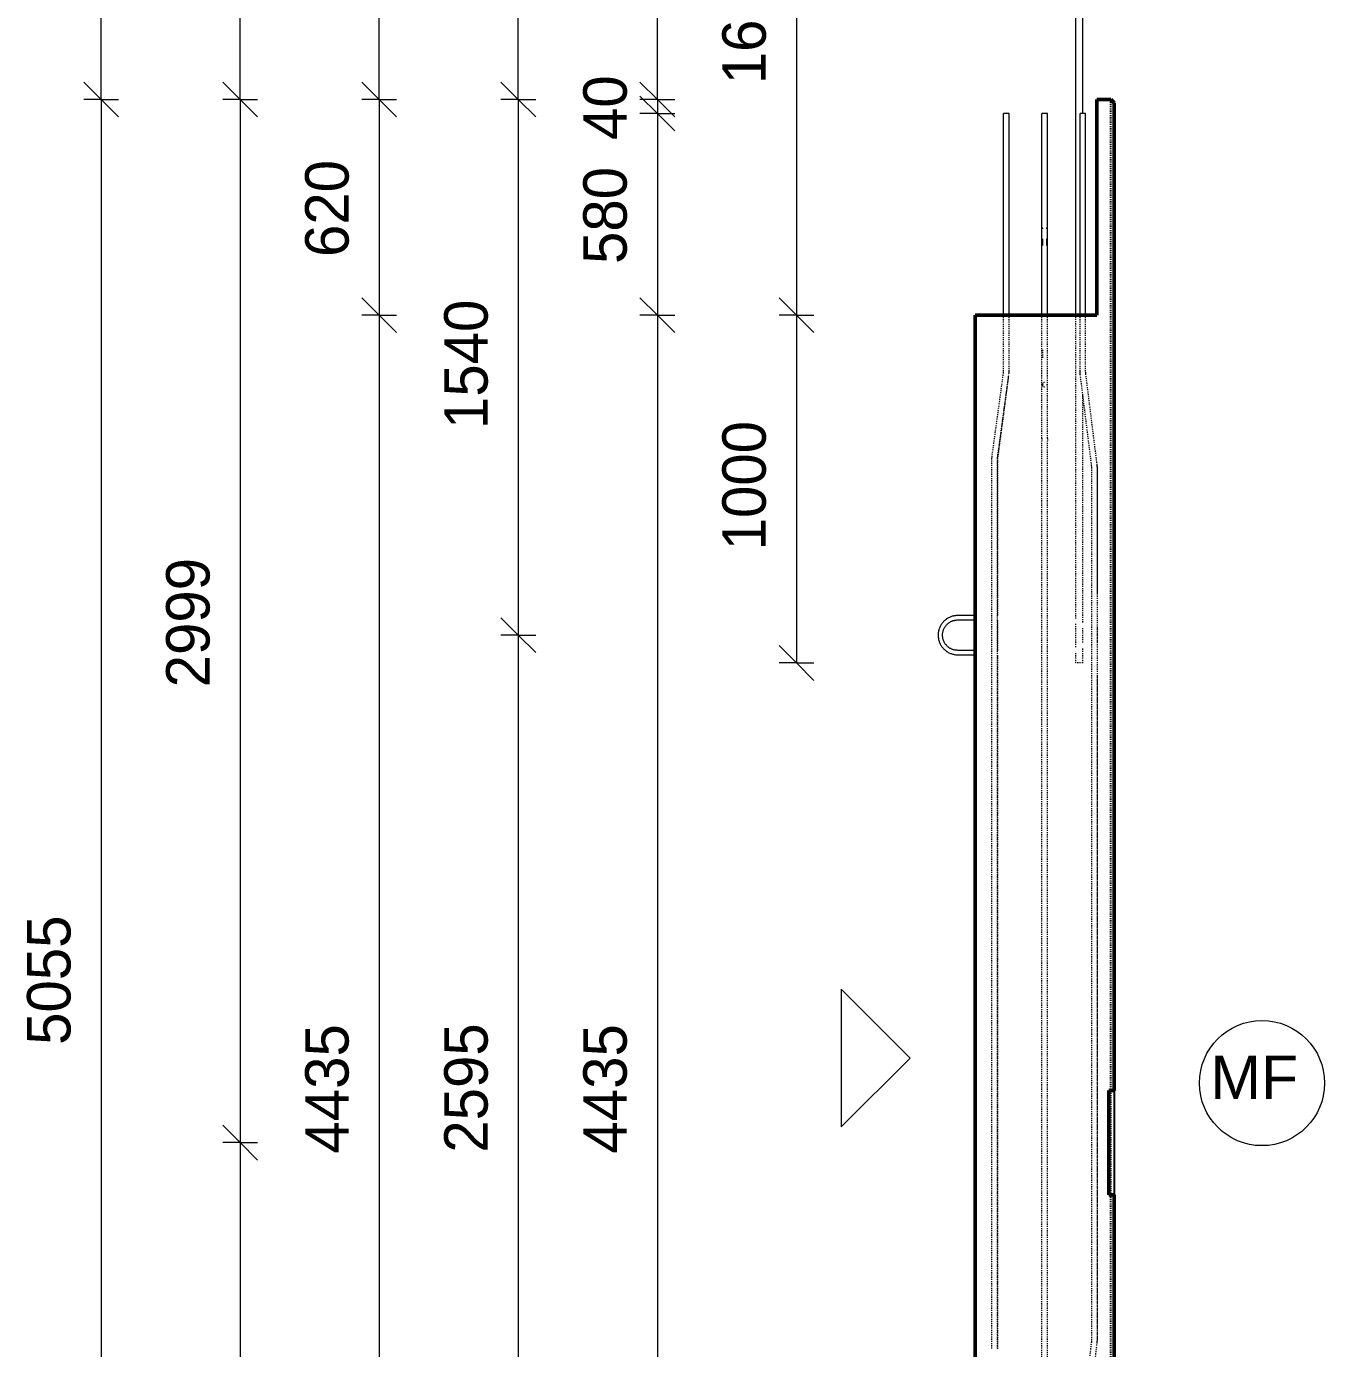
# Model space of a CAD drawing. Header units: millimetres. Extents: x 15006 to 36832, y -1993 to 19978.
# Drawn here: x 15006 to 18741, y 69 to 3870 of the extents above; entities that cross this region are included whole.
import ezdxf

# ---------------------------------------------------------------- set-up
doc = ezdxf.new("R2010")
doc.units = ezdxf.units.MM
doc.linetypes.add('Dash', pattern=[6.36, 3.18, -3.18])
for name, color, linetype, lineweight in [('A-ANNO-DIMS', 211, 'Continuous', 9), ('A-ANNO-DIMS-50', 211, 'Continuous', 9), ('A-DETL-MBND', 5, 'Continuous', 18), ('A-GENM', 13, 'Continuous', 18), ('A-GENM-HDLN', 13, 'Dash', 18), ('A-WALL', 113, 'Continuous', 25), ('A-WALL-HDLN', 110, 'Dash', 25), ('G-ANNO-TEXT', 231, 'Continuous', 9), ('S-RBAR', 171, 'Continuous', 18)]:
    doc.layers.add(name, color=color, linetype=linetype, lineweight=lineweight)
doc.styles.add('Arial', font='arial.ttf', dxfattribs={"height": 125})
doc.styles.add('Nirmala UI Semilight', font='NirmalaS.ttf', dxfattribs={"height": 125})
doc.dimstyles.new('Arrow_Filled_-_2_5_NI_UI', dxfattribs={"dimscale": 304.8, "dimtxt": 130.920493, "dimasz": 0.328084, "dimexe": 0.164042, "dimexo": 0.0625, "dimgap": 0.164042, "dimtad": 1, "dimdec": 4, "dimzin": 0, "dimdsep": 46, "dimtxsty": 'Nirmala UI Semilight', "dimblk1": 'OBLIQUE', "dimblk2": 'OBLIQUE', "dimsah": 1, "dimcen": 0.09, "dimazin": 0, "dimtfac": 1, "dimtdec": 4, "dimtix": 1, "dimtmove": 0, "dimatfit": 3, "dimfxl": 0.164042, "dimfxlon": 1, "dimtvp": 1, "dimtolj": 1, "dimtzin": 0, "dimarcsym": 2})

# ---------------------------------------------------------------- blocks, each defined once
blk = doc.blocks.new('12_7Ø_ Lifting Insert_COLUMN - 12_9Ø Lifting insert-V1-Elevation Right Copy 1')
at = {"layer": 'A-GENM'}
for p, q in [((17735.4, 2176.3), (17685.4, 2176.3)), ((17685.4, 2163.6), (17735.4, 2163.6)), ((17735.4, 2076.3), (17685.4, 2076.3)), ((17685.4, 2063.6), (17735.4, 2063.6))]:
    blk.add_line(p, q, dxfattribs=at)
at = {"layer": 'A-GENM', "flags": 128}
for points in [[(17685.4, 2176.3), (17683.2, 2176.3), (17680.9, 2176.2), (17678.7, 2175.9), (17676.5, 2175.6), (17674.2, 2175.2), (17672, 2174.7), (17669.9, 2174.2), (17667.7, 2173.5), (17665.6, 2172.7), (17663.5, 2171.9), (17661.4, 2171), (17659.4, 2170), (17657.4, 2168.9), (17655.5, 2167.7), (17653.6, 2166.5), (17651.8, 2165.2), (17650, 2163.8), (17648.3, 2162.4), (17646.6, 2160.8), (17645, 2159.3), (17643.5, 2157.6), (17642, 2155.9), (17640.6, 2154.1), (17639.3, 2152.3), (17638, 2150.4), (17636.8, 2148.5), (17635.7, 2146.6), (17634.7, 2144.6), (17633.8, 2142.5), (17632.9, 2140.4), (17632.1, 2138.3), (17631.4, 2136.2), (17630.8, 2134), (17630.3, 2131.8), (17629.9, 2129.6), (17629.6, 2127.3), (17629.3, 2125.1), (17629.2, 2122.9), (17629.1, 2120.6), (17629.1, 2118.4), (17629.2, 2116.1), (17629.4, 2113.9), (17629.7, 2111.6), (17630.1, 2109.4), (17630.6, 2107.2), (17631.1, 2105), (17631.8, 2102.9), (17632.5, 2100.7), (17633.3, 2098.6), (17634.2, 2096.6), (17635.2, 2094.5), (17636.2, 2092.5), (17637.4, 2090.6), (17638.6, 2088.7), (17639.9, 2086.8), (17641.2, 2085), (17642.7, 2083.3), (17644.2, 2081.6), (17645.7, 2080), (17647.4, 2078.4), (17649.1, 2077), (17650.8, 2075.5), (17652.6, 2074.2), (17654.5, 2072.9), (17656.4, 2071.7), (17658.3, 2070.6), (17660.3, 2069.5), (17662.4, 2068.6), (17664.4, 2067.7), (17666.6, 2066.9), (17668.7, 2066.2), (17670.9, 2065.6), (17673, 2065), (17675.3, 2064.6), (17677.5, 2064.2), (17679.7, 2063.9), (17682, 2063.8), (17684.2, 2063.7), (17685.4, 2063.6)], [(17685.4, 2076.3), (17683.7, 2076.4), (17681.9, 2076.5), (17680.2, 2076.7), (17678.5, 2076.9), (17676.8, 2077.2), (17675.1, 2077.6), (17673.4, 2078), (17671.7, 2078.6), (17670.1, 2079.1), (17668.4, 2079.8), (17666.8, 2080.5), (17665.3, 2081.3), (17663.7, 2082.1), (17662.2, 2083), (17660.8, 2084), (17659.4, 2085), (17658, 2086.1), (17656.6, 2087.2), (17655.4, 2088.4), (17654.1, 2089.6), (17652.9, 2090.9), (17651.8, 2092.2), (17650.7, 2093.6), (17649.7, 2095), (17648.7, 2096.4), (17647.8, 2097.9), (17646.9, 2099.4), (17646.1, 2101), (17645.4, 2102.6), (17644.7, 2104.2), (17644.1, 2105.8), (17643.6, 2107.5), (17643.1, 2109.2), (17642.7, 2110.9), (17642.4, 2112.6), (17642.2, 2114.3), (17642, 2116), (17641.8, 2117.8), (17641.8, 2119.5), (17641.8, 2121.3), (17641.9, 2123), (17642, 2124.8), (17642.3, 2126.5), (17642.6, 2128.2), (17642.9, 2129.9), (17643.4, 2131.6), (17643.9, 2133.3), (17644.4, 2134.9), (17645, 2136.6), (17645.7, 2138.2), (17646.5, 2139.7), (17647.3, 2141.3), (17648.2, 2142.8), (17649.1, 2144.3), (17650.1, 2145.7), (17651.2, 2147.1), (17652.3, 2148.4), (17653.5, 2149.7), (17654.7, 2151), (17655.9, 2152.2), (17657.3, 2153.3), (17658.6, 2154.4), (17660, 2155.5), (17661.5, 2156.5), (17662.9, 2157.4), (17664.4, 2158.3), (17666, 2159.1), (17667.6, 2159.8), (17669.2, 2160.5), (17670.8, 2161.1), (17672.5, 2161.7), (17674.1, 2162.2), (17675.8, 2162.6), (17677.5, 2162.9), (17679.3, 2163.2), (17681, 2163.4), (17682.7, 2163.6), (17684.5, 2163.6), (17685.4, 2163.6)]]:
    blk.add_lwpolyline(points, dxfattribs=at)
blk = doc.blocks.new('12_7Ø_ Lifting Insert_COLUMN - 12_9Ø Lifting insert-1653057-Elevation Right Copy 1')
at = {"layer": 'A-GENM', "flags": 128}
for points in [[(17929.1, 3290.3), (17929.1, 3290.5), (17929.1, 3290.8), (17929.2, 3291), (17929.2, 3291.3), (17929.3, 3291.5), (17929.3, 3291.8), (17929.4, 3292), (17929.5, 3292.2), (17929.6, 3292.5)], [(17929.1, 3289.3), (17929.1, 3289.6), (17929.1, 3289.8), (17929.1, 3289.9), (17929.1, 3290)], [(17929.1, 3290), (17929.1, 3289.8), (17929.1, 3289.6), (17929.1, 3289.4), (17929.1, 3289), (17929.1, 3288.6), (17929.1, 3288.1)], [(17941.3, 3292.4), (17941.4, 3292.1), (17941.5, 3291.9), (17941.6, 3291.6), (17941.6, 3291.4), (17941.7, 3291.1), (17941.7, 3290.9), (17941.7, 3290.6), (17941.8, 3290.4), (17941.8, 3290.1)], [(17941.8, 3287.9), (17941.8, 3288.4), (17941.8, 3288.9), (17941.8, 3289.3), (17941.8, 3289.6), (17941.8, 3289.8), (17941.8, 3289.9), (17941.8, 3290)], [(17941.8, 3290), (17941.8, 3289.8), (17941.8, 3289.6), (17941.8, 3289.4), (17941.8, 3289)], [(17929.1, 3259.2), (17929.1, 3258.1), (17929.1, 3256.2), (17929.1, 3254.3), (17929.1, 3252.4), (17929.1, 3250.5), (17929.1, 3248.5), (17929.1, 3246.5), (17929.1, 3244.5), (17929.1, 3242.5), (17929.1, 3240.5), (17929.1, 3240)], [(17941.8, 3240), (17941.8, 3242), (17941.8, 3244), (17941.8, 3246), (17941.8, 3248), (17941.8, 3249.9), (17941.8, 3251.9), (17941.8, 3253.8), (17941.8, 3255.7), (17941.8, 3257.6), (17941.8, 3259.5)], [(17929.1, 2840.1), (17929.1, 2840.3), (17929.1, 2840.7)], [(17929.4, 2838.1), (17929.3, 2838.4), (17929.2, 2838.6), (17929.2, 2838.9), (17929.1, 2839.1), (17929.1, 2839.4), (17929.1, 2839.6), (17929.1, 2839.9)], [(17941.8, 2839.7), (17941.8, 2839.5), (17941.7, 2839.2), (17941.7, 2839), (17941.7, 2838.7), (17941.6, 2838.5), (17941.5, 2838.2), (17941.5, 2838)], [(17941.8, 2840.4), (17941.8, 2840.1), (17941.8, 2840)]]:
    blk.add_lwpolyline(points, dxfattribs=at)
at = {"layer": 'A-GENM-HDLN', "flags": 128}
for points in [[(17929.1, 2940), (17929.1, 2936), (17929.1, 2932), (17929.1, 2928), (17929.1, 2924.1), (17929.1, 2920.1), (17929.1, 2916.2), (17929.1, 2914.9)], [(17929.1, 2840.7), (17929.1, 2841.3), (17929.1, 2842), (17929.1, 2842.9), (17929.1, 2843.9)], [(17930.1, 2836.5), (17930, 2836.7), (17929.9, 2836.9), (17929.7, 2837.2), (17929.6, 2837.4), (17929.5, 2837.6), (17929.4, 2837.9), (17929.4, 2838.1)], [(17931.7, 2834.9), (17931.5, 2835), (17931.4, 2835.1)], [(17933.2, 2834.1), (17933, 2834.1), (17932.8, 2834.2)], [(17934.8, 2833.7), (17934.7, 2833.7), (17934.5, 2833.7), (17934.4, 2833.7)]]:
    blk.add_lwpolyline(points, dxfattribs=at)
at = {"layer": 'A-GENM-HDLN'}
for start, end in [(90, 180), (180, 180.8165), (185.4626, 189.3904), (193.0631, 270)]:
    blk.add_arc((17935.4, 2840), 6.35, start, end, dxfattribs=at)
blk = doc.blocks.new('DIMBLOCK3-Elevation Right Copy 1')
at = {"layer": 'A-ANNO-DIMS-50'}
for p, q in [((17221.4, 4720), (17171.4, 4770)), ((17221.4, 4720), (17171.4, 4720)), ((17221.4, 4720), (17221.4, 3040)), ((17221.4, 4720), (17271.4, 4670)), ((17221.4, 4720), (17271.4, 4720)), ((17221.4, 3040), (17171.4, 3090)), ((17221.4, 3040), (17171.4, 3040)), ((17221.4, 3040), (17271.4, 2990)), ((17221.4, 3040), (17271.4, 3040))]:
    blk.add_line(p, q, dxfattribs=at)
at = {"layer": 'A-ANNO-DIMS-50', "color": 0, "insert": (17008.3, 3703.9), "char_height": 125, "width": 422.754, "attachment_point": 1, "rotation": 90, "line_spacing_factor": 1.142579, "style": 'Nirmala UI Semilight'}
blk.add_mtext('1680', dxfattribs=at)
blk = doc.blocks.new('_Oblique')
at = {"color": 0, "linetype": 'ByBlock', "lineweight": -2}
blk.add_line((-0.5, -0.5), (0.5, 0.5), dxfattribs=at)
blk = doc.blocks.new('DIMBLOCK4-Elevation Right Copy 1')
at = {"layer": 'A-ANNO-DIMS-50'}
for p, q in [((17221.4, 3040), (17171.4, 3090)), ((17221.4, 3040), (17171.4, 3040)), ((17221.4, 3040), (17221.4, 2040)), ((17221.4, 3040), (17271.4, 2990)), ((17221.4, 3040), (17271.4, 3040)), ((17221.4, 2040), (17171.4, 2090)), ((17221.4, 2040), (17171.4, 2040)), ((17221.4, 2040), (17271.4, 1990)), ((17221.4, 2040), (17271.4, 2040))]:
    blk.add_line(p, q, dxfattribs=at)
at = {"layer": 'A-ANNO-DIMS-50', "color": 0, "insert": (17008.3, 2363.9), "char_height": 125, "width": 422.754, "attachment_point": 1, "rotation": 90, "line_spacing_factor": 1.142579, "style": 'Nirmala UI Semilight'}
blk.add_mtext('1000', dxfattribs=at)
blk = doc.blocks.new('DIMBLOCK9-Elevation Right Copy 1')
at = {"layer": 'A-ANNO-DIMS-50'}
for p, q in [((16821.4, 3660), (16771.4, 3710)), ((16821.4, 3620), (16771.4, 3670)), ((16821.4, 3660), (16771.4, 3660)), ((16821.4, 3660), (16821.4, 3620)), ((16821.4, 3660), (16871.4, 3610)), ((16821.4, 3660), (16871.4, 3660)), ((16821.4, 3620), (16771.4, 3620)), ((16821.4, 3620), (16871.4, 3570)), ((16821.4, 3620), (16871.4, 3620))]:
    blk.add_line(p, q, dxfattribs=at)
at = {"layer": 'A-ANNO-DIMS-50', "color": 0, "insert": (16608.3, 3543.6), "char_height": 125, "width": 231.372, "attachment_point": 1, "rotation": 90, "line_spacing_factor": 1.142579, "style": 'Nirmala UI Semilight'}
blk.add_mtext('40', dxfattribs=at)
blk = doc.blocks.new('DIMBLOCK10-Elevation Right Copy 1')
at = {"layer": 'A-ANNO-DIMS-50'}
for p, q in [((16821.4, 3620), (16771.4, 3670)), ((16821.4, 3620), (16771.4, 3620)), ((16821.4, 3620), (16821.4, 3040)), ((16821.4, 3620), (16871.4, 3570)), ((16821.4, 3620), (16871.4, 3620)), ((16821.4, 3040), (16771.4, 3090)), ((16821.4, 3040), (16771.4, 3040)), ((16821.4, 3040), (16871.4, 2990)), ((16821.4, 3040), (16871.4, 3040))]:
    blk.add_line(p, q, dxfattribs=at)
at = {"layer": 'A-ANNO-DIMS-50', "color": 0, "insert": (16608.3, 3187.2), "char_height": 125, "width": 342.774, "attachment_point": 1, "rotation": 90, "line_spacing_factor": 1.142579, "style": 'Nirmala UI Semilight'}
blk.add_mtext('580', dxfattribs=at)
blk = doc.blocks.new('DIMBLOCK11-Elevation Right Copy 1')
at = {"layer": 'A-ANNO-DIMS-50'}
for p, q in [((16821.4, 3040), (16771.4, 3090)), ((16821.4, 3040), (16771.4, 3040)), ((16821.4, 3040), (16821.4, -1395)), ((16821.4, 3040), (16871.4, 2990)), ((16821.4, 3040), (16871.4, 3040)), ((16821.4, -1395), (16771.4, -1345)), ((16821.4, -1395), (16771.4, -1395)), ((16821.4, -1395), (16871.4, -1445)), ((16821.4, -1395), (16871.4, -1395))]:
    blk.add_line(p, q, dxfattribs=at)
at = {"layer": 'A-ANNO-DIMS-50', "color": 0, "insert": (16608.3, 629.7), "char_height": 125, "width": 462.744, "attachment_point": 1, "rotation": 90, "line_spacing_factor": 1.142579, "style": 'Nirmala UI Semilight'}
blk.add_mtext('4435', dxfattribs=at)
blk = doc.blocks.new('DIMBLOCK14-Elevation Right Copy 1')
at = {"layer": 'A-ANNO-DIMS-50'}
for p, q in [((16421.4, 3660), (16371.4, 3710)), ((16421.4, 3660), (16371.4, 3660)), ((16421.4, 3660), (16421.4, 2120)), ((16421.4, 3660), (16471.4, 3610)), ((16421.4, 3660), (16471.4, 3660)), ((16421.4, 2120), (16371.4, 2170)), ((16421.4, 2120), (16371.4, 2120)), ((16421.4, 2120), (16471.4, 2070)), ((16421.4, 2120), (16471.4, 2120))]:
    blk.add_line(p, q, dxfattribs=at)
at = {"layer": 'A-ANNO-DIMS-50', "color": 0, "insert": (16208.3, 2712.7), "char_height": 125, "width": 425.611, "attachment_point": 1, "rotation": 90, "line_spacing_factor": 1.142579, "style": 'Nirmala UI Semilight'}
blk.add_mtext('1540', dxfattribs=at)
blk = doc.blocks.new('DIMBLOCK15-Elevation Right Copy 1')
at = {"layer": 'A-ANNO-DIMS-50'}
for p, q in [((16421.4, 2120), (16371.4, 2170)), ((16421.4, 2120), (16371.4, 2120)), ((16421.4, 2120), (16421.4, -475)), ((16421.4, 2120), (16471.4, 2070)), ((16421.4, 2120), (16471.4, 2120)), ((16421.4, -475), (16371.4, -425)), ((16421.4, -475), (16371.4, -475)), ((16421.4, -475), (16471.4, -525)), ((16421.4, -475), (16471.4, -475))]:
    blk.add_line(p, q, dxfattribs=at)
at = {"layer": 'A-ANNO-DIMS-50', "color": 0, "insert": (16208.3, 632.1), "char_height": 125, "width": 457.032, "attachment_point": 1, "rotation": 90, "line_spacing_factor": 1.142579, "style": 'Nirmala UI Semilight'}
blk.add_mtext('2595', dxfattribs=at)
blk = doc.blocks.new('DIMBLOCK20-Elevation Right Copy 1')
at = {"layer": 'A-ANNO-DIMS-50'}
for p, q in [((16021.4, 3660), (15971.4, 3710)), ((16021.4, 3660), (15971.4, 3660)), ((16021.4, 3660), (16021.4, 3040)), ((16021.4, 3660), (16071.4, 3610)), ((16021.4, 3660), (16071.4, 3660)), ((16021.4, 3040), (15971.4, 3090)), ((16021.4, 3040), (15971.4, 3040)), ((16021.4, 3040), (16071.4, 2990)), ((16021.4, 3040), (16071.4, 3040))]:
    blk.add_line(p, q, dxfattribs=at)
at = {"layer": 'A-ANNO-DIMS-50', "color": 0, "insert": (15808.3, 3207.2), "char_height": 125, "width": 342.774, "attachment_point": 1, "rotation": 90, "line_spacing_factor": 1.142579, "style": 'Nirmala UI Semilight'}
blk.add_mtext('620', dxfattribs=at)
blk = doc.blocks.new('DIMBLOCK21-Elevation Right Copy 1')
at = {"layer": 'A-ANNO-DIMS-50'}
for p, q in [((16021.4, 3040), (15971.4, 3090)), ((16021.4, 3040), (15971.4, 3040)), ((16021.4, 3040), (16021.4, -1395)), ((16021.4, 3040), (16071.4, 2990)), ((16021.4, 3040), (16071.4, 3040)), ((16021.4, -1395), (15971.4, -1345)), ((16021.4, -1395), (15971.4, -1395)), ((16021.4, -1395), (16071.4, -1445)), ((16021.4, -1395), (16071.4, -1395))]:
    blk.add_line(p, q, dxfattribs=at)
at = {"layer": 'A-ANNO-DIMS-50', "color": 0, "insert": (15808.3, 629.7), "char_height": 125, "width": 462.744, "attachment_point": 1, "rotation": 90, "line_spacing_factor": 1.142579, "style": 'Nirmala UI Semilight'}
blk.add_mtext('4435', dxfattribs=at)
blk = doc.blocks.new('DIMBLOCK24-Elevation Right Copy 1')
at = {"layer": 'A-ANNO-DIMS-50'}
for p, q in [((15621.4, 3660), (15571.4, 3710)), ((15621.4, 3660), (15571.4, 3660)), ((15621.4, 3660), (15621.4, 660.9)), ((15621.4, 3660), (15671.4, 3610)), ((15621.4, 3660), (15671.4, 3660)), ((15621.4, 660.9), (15571.4, 710.9)), ((15621.4, 660.9), (15571.4, 660.9)), ((15621.4, 660.9), (15671.4, 610.9)), ((15621.4, 660.9), (15671.4, 660.9))]:
    blk.add_line(p, q, dxfattribs=at)
at = {"layer": 'A-ANNO-DIMS-50', "color": 0, "insert": (15408.3, 1970), "char_height": 125, "width": 457.032, "attachment_point": 1, "rotation": 90, "line_spacing_factor": 1.142579, "style": 'Nirmala UI Semilight'}
blk.add_mtext('2999', dxfattribs=at)
blk = doc.blocks.new('DIMBLOCK25-Elevation Right Copy 1')
at = {"layer": 'A-ANNO-DIMS-50'}
for p, q in [((15621.4, 660.9), (15571.4, 710.9)), ((15621.4, 660.9), (15571.4, 660.9)), ((15621.4, 660.9), (15621.4, -1395)), ((15621.4, 660.9), (15671.4, 610.9)), ((15621.4, 660.9), (15671.4, 660.9)), ((15621.4, -1395), (15571.4, -1345)), ((15621.4, -1395), (15571.4, -1395)), ((15621.4, -1395), (15671.4, -1445)), ((15621.4, -1395), (15671.4, -1395))]:
    blk.add_line(p, q, dxfattribs=at)
at = {"layer": 'A-ANNO-DIMS-50', "color": 0, "insert": (15408.3, -557.5), "char_height": 125, "width": 457.032, "attachment_point": 1, "rotation": 90, "line_spacing_factor": 1.142579, "style": 'Nirmala UI Semilight'}
blk.add_mtext('2056', dxfattribs=at)
blk = doc.blocks.new('DIMBLOCK27-Elevation Right Copy 1')
at = {"layer": 'A-ANNO-DIMS-50'}
for p, q in [((15221.4, 3660), (15171.4, 3710)), ((15221.4, 3660), (15171.4, 3660)), ((15221.4, 3660), (15221.4, -1395)), ((15221.4, 3660), (15271.4, 3610)), ((15221.4, 3660), (15271.4, 3660)), ((15221.4, -1395), (15171.4, -1345)), ((15221.4, -1395), (15171.4, -1395)), ((15221.4, -1395), (15271.4, -1445)), ((15221.4, -1395), (15271.4, -1395))]:
    blk.add_line(p, q, dxfattribs=at)
at = {"layer": 'A-ANNO-DIMS-50', "color": 0, "insert": (15008.3, 942.1), "char_height": 125, "width": 457.032, "attachment_point": 1, "rotation": 90, "line_spacing_factor": 1.142579, "style": 'Nirmala UI Semilight'}
blk.add_mtext('5055', dxfattribs=at)

msp = doc.modelspace()

# ---------------------------------------------------------------- linework, layer by layer
at = {"layer": 'A-DETL-MBND'}
for p, q in [((15221.41578, 3660), (15221.41578, 7305.74281)), ((15621.41578, 3660), (15621.41578, 6905.74281)), ((16021.41578, 3660), (16021.41578, 6505.74281)), ((16421.41578, 3660), (16421.41578, 5705.74281)), ((16821.41578, 3660), (16821.41578, 5305.74281)), ((17350.64127, 1102.03357), (17350.64127, 706.05377)), ((17548.63117, 904.04367), (17350.64127, 1102.03357)), ((17350.64127, 706.05377), (17548.63117, 904.04367))]:
    msp.add_line(p, q, dxfattribs=at)
msp.add_circle((18560.75902, 832.29121), 180, dxfattribs=at)
at = {"layer": 'A-WALL', "lineweight": 50}
for p, q in [((18125.4305, 3660), (18085.4305, 3660)), ((18085.4305, 3660), (18085.4305, 3040)), ((18135.4305, 3650), (18125.4305, 3660)), ((18135.4305, 810.64775), (18135.4305, 3650)), ((17735.4305, 3040), (17735.4305, -1395)), ((18085.4305, 3040), (17735.4305, 3040)), ((18120.4305, 511.23024), (18120.4305, 810.64775)), ((18120.4305, 810.64775), (18135.4305, 810.64775)), ((18135.4305, 511.23024), (18120.4305, 511.23024)), ((18135.4305, -1395), (18135.4305, 511.23024))]:
    msp.add_line(p, q, dxfattribs=at)
at = {"layer": 'A-WALL'}
for p, q in [((18135.4305, 810.939), (18120.4305, 810.939)), ((18135.4305, 808.75184), (18135.4305, 513.12615)), ((18120.4305, 510.939), (18135.4305, 510.939))]:
    msp.add_line(p, q, dxfattribs=at)
at = {"layer": 'A-WALL-HDLN'}
for p, q in [((18125.42792, 3659.93242), (18125.42792, -1395)), ((18120.4305, 810.64775), (18120.4305, 810.939)), ((18135.4305, 810.88935), (18135.4305, 808.75184)), ((18120.4305, 510.939), (18120.4305, 511.23024)), ((18135.4305, 513.12615), (18135.4305, 510.98864))]:
    msp.add_line(p, q, dxfattribs=at)
at = {"layer": 'S-RBAR'}
for p, q in [((18025.4305, 3040), (18025.4305, 4720)), ((18045.4305, 3620), (18045.4305, 4720)), ((17833.4305, 3620), (17817.4305, 3620)), ((17817.4305, 3040), (17817.4305, 3620)), ((17833.4305, 3040), (17833.4305, 3620)), ((17943.4305, 3620), (17927.4305, 3620)), ((17927.4305, 3040), (17927.4305, 3620)), ((17943.4305, 3040), (17943.4305, 3620)), ((18053.4305, 3620), (18037.4305, 3620)), ((18037.4305, 3040), (18037.4305, 3620)), ((18053.4305, 3040), (18053.4305, 3620))]:
    msp.add_line(p, q, dxfattribs=at)
at = {"layer": 'S-RBAR', "linetype": 'Dash'}
for p, q in [((17817.4305, 2878.64344), (17817.4305, 3039.95039)), ((17833.4305, 2878.64344), (17833.4305, 3039.95039)), ((17927.4305, 2878.64344), (17927.4305, 3039.95039)), ((17943.4305, 2878.64344), (17943.4305, 3039.95039)), ((18025.4305, 2167.5254), (18025.4305, 3039.95039)), ((18037.4305, 2878.64344), (18037.4305, 3039.95039)), ((18053.4305, 2878.64344), (18053.4305, 3039.95039)), ((17784.13037, 2632.67919), (17817.03231, 2872.78362)), ((17799.98223, 2630.50698), (17832.88417, 2870.61141)), ((17800.84148, 2625.92008), (17832.27177, 2865.77914)), ((17817.03231, 2872.78362), (17817.42894, 2878.27494)), ((17817.42894, 2878.27494), (17817.4305, 2878.64344)), ((17832.88417, 2870.61141), (17833.15734, 2874.62743)), ((17833.15734, 2874.62743), (17833.4305, 2878.64344)), ((17927.4305, 2871.69751), (17927.4305, 2878.64344)), ((17927.4305, 2685.76669), (17927.4305, 2871.69751)), ((17943.4305, 2871.69751), (17943.4305, 2878.64344)), ((17943.4305, 2685.76669), (17943.4305, 2871.69751)), ((18037.67609, 2874.67558), (18037.4305, 2878.64344)), ((18037.92167, 2870.70772), (18037.67609, 2874.67558)), ((18070.74519, 2607.44986), (18037.92167, 2870.70772)), ((18053.43195, 2878.26882), (18053.4305, 2878.64344)), ((18053.79874, 2872.68731), (18053.43195, 2878.26882)), ((18086.62225, 2609.42944), (18053.79874, 2872.68731)), ((18045.4305, 2156.77389), (18045.4305, 2810.08593)), ((17927.4305, 2685.76669), (17927.4305, 2678.82077)), ((17927.4305, 11.63663), (17927.4305, 2678.82077)), ((17943.4305, 2685.76669), (17943.4305, 2678.82077)), ((17943.4305, 11.63663), (17943.4305, 2678.82077)), ((17783.58403, 2624.64715), (17783.8572, 2628.66317)), ((17783.58403, 68.95024), (17783.58403, 2624.64715)), ((17783.8572, 2628.66317), (17784.13037, 2632.67919)), ((17799.58403, 2624.64715), (17799.93419, 2630.14486)), ((17799.58403, 68.95024), (17799.58403, 2624.64715)), ((17799.93419, 2630.14486), (17799.98223, 2630.50698)), ((17800.45769, 2620.01356), (17800.79518, 2625.55513)), ((17800.79518, 2625.55513), (17800.84148, 2625.92008)), ((17800.45769, 2176.26704), (17800.45769, 2620.01356)), ((18070.78961, 2607.08189), (18070.74519, 2607.44986)), ((18071.11342, 2601.49372), (18070.78961, 2607.08189)), ((18071.11342, 93.44569), (18071.11342, 2601.49372)), ((18086.86784, 2605.46158), (18086.62225, 2609.42944)), ((18086.83477, 2607.72499), (18086.72081, 2608.63898)), ((18087.08035, 2603.75713), (18086.83477, 2607.72499)), ((18087.11342, 2601.49372), (18086.86784, 2605.46158)), ((18087.32594, 2599.78927), (18087.08035, 2603.75713)), ((18087.11342, 93.44569), (18087.11342, 2601.49372)), ((18087.32594, 2240), (18087.32594, 2599.78927)), ((17800.45769, 2076.26704), (17800.45769, 2163.65)), ((18025.4305, 2085.65931), (18025.4305, 2154.00767)), ((18045.4305, 2098.9928), (18045.4305, 2141.0072)), ((18087.32594, 2098.45996), (18087.32594, 2143.12791)), ((17800.45769, 73.85241), (17800.45769, 2063.65)), ((18025.4305, 2040), (18025.4305, 2071.95159)), ((18045.4305, 2040), (18045.4305, 2082.94977)), ((18045.4305, 2040), (18025.4305, 2040)), ((18087.32594, 95.24894), (18087.32594, 2000)), ((18010.97617, -419.67655), (18070.78357, 87.80606)), ((18064.82323, -99.47313), (18086.6736, 85.9334)), ((18070.78357, 87.80606), (18071.11342, 93.44569)), ((18086.6736, 85.9334), (18087.11342, 93.44569)), ((18086.77223, 86.77026), (18086.88612, 87.73665)), ((18086.88612, 87.73665), (18087.32594, 95.24894)), ((17800.80147, 68.2598), (17800.45769, 73.85241))]:
    msp.add_line(p, q, dxfattribs=at)

# ---------------------------------------------------------------- block references
at = {"layer": 'A-GENM'}
msp.add_blockref('12_7Ø_ Lifting Insert_COLUMN - 12_9Ø Lifting insert-V1-Elevation Right Copy 1', (0, 0), dxfattribs=at)
at = {"layer": 'A-GENM-HDLN'}
msp.add_blockref('12_7Ø_ Lifting Insert_COLUMN - 12_9Ø Lifting insert-1653057-Elevation Right Copy 1', (0, 0), dxfattribs=at)

# ---------------------------------------------------------------- texts
at = {"layer": 'G-ANNO-TEXT', "color": 7, "insert": (18412.23539, 911.2297), "char_height": 125, "width": 300.6328125, "attachment_point": 1, "style": 'Arial'}
msp.add_mtext('MF', dxfattribs=at)

# ---------------------------------------------------------------- dimensions: what is measured, and where the dimension line sits
at = {"layer": 'A-ANNO-DIMS'}
for base, p1, p2, override, picture, middle in [((17221.41578, 3040), (17271.41578, 4720), (17271.41578, 3040), {"dimpost": '<>', "dimfxl": 1680}, 'DIMBLOCK3-Elevation Right Copy 1', (17106.43147, 3880)), ((16821.41578, 3620), (16871.41578, 3660), (16871.41578, 3620), {"dimpost": '<>', "dimfxl": 40}, 'DIMBLOCK9-Elevation Right Copy 1', (16706.82373, 3640)), ((15221.41578, -1395), (15271.41578, 3660), (15271.41578, -1395), {"dimpost": '<>', "dimfxl": 5055}, 'DIMBLOCK27-Elevation Right Copy 1', (15106.82373, 1132.5)), ((15621.41578, 660.939), (15671.41578, 3660), (15671.41578, 660.939), {"dimpost": '<>', "dimfxl": 2999.061004}, 'DIMBLOCK24-Elevation Right Copy 1', (15506.78014, 2160.4695)), ((16021.41578, 3040), (16071.41578, 3660), (16071.41578, 3040), {"dimpost": '<>', "dimfxl": 620}, 'DIMBLOCK20-Elevation Right Copy 1', (15906.78014, 3350)), ((16421.41578, 2120), (16471.41578, 3660), (16471.41578, 2120), {"dimpost": '<>', "dimfxl": 1540}, 'DIMBLOCK14-Elevation Right Copy 1', (16306.47505, 2890)), ((16821.41578, 3040), (16871.41578, 3620), (16871.41578, 3040), {"dimpost": '<>', "dimfxl": 580}, 'DIMBLOCK10-Elevation Right Copy 1', (16706.82373, 3330)), ((16021.41578, -1395), (16071.41578, 3040), (16071.41578, -1395), {"dimpost": '<>', "dimfxl": 4435}, 'DIMBLOCK21-Elevation Right Copy 1', (15906.78014, 822.5)), ((16821.41578, -1395), (16871.41578, 3040), (16871.41578, -1395), {"dimpost": '<>', "dimfxl": 4435}, 'DIMBLOCK11-Elevation Right Copy 1', (16706.78014, 822.5)), ((17221.41578, 2040), (17271.41578, 3040), (17271.41578, 2040), {"dimpost": '<>', "dimfxl": 1000}, 'DIMBLOCK4-Elevation Right Copy 1', (17106.47505, 2540)), ((16421.41578, -475), (16471.41578, 2120), (16471.41578, -475), {"dimpost": '<>', "dimfxl": 2595}, 'DIMBLOCK15-Elevation Right Copy 1', (16306.78014, 822.5)), ((15621.41578, -1395), (15671.41578, 660.939), (15671.41578, -1395), {"dimpost": '<>', "dimfxl": 2055.938996}, 'DIMBLOCK25-Elevation Right Copy 1', (15506.78014, -367.0305))]:
    dim = msp.add_linear_dim(base=base, p1=p1, p2=p2, angle=90, dimstyle='Arrow_Filled_-_2_5_NI_UI', override=override, dxfattribs=at)
    dim.commit()
    dim.dimension.update_dxf_attribs({"geometry": picture, "text_midpoint": middle})

doc.saveas('drawing.dxf')
